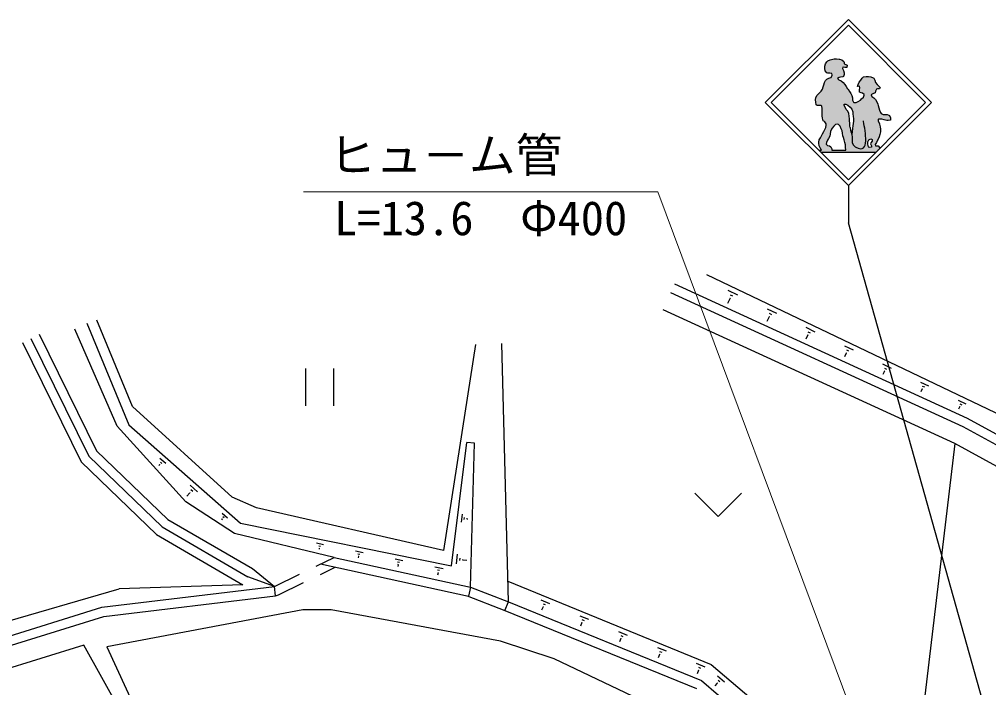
# Model space of a CAD drawing. Units: millimetres, scale not verified. Extents: x 40000 to 680000, y 20000 to 380000.
# Drawn here: x 357414 to 409389, y 282532 to 318350 of the extents above; entities that cross this region are included whole.
import ezdxf
from ezdxf.enums import TextEntityAlignment as Align

# ---------------------------------------------------------------- set-up
doc = ezdxf.new("R2010")
doc.units = ezdxf.units.MM
doc.header["$LTSCALE"] = 1000
for name, color, linetype, lineweight in [('S-BGD', 7, 'Continuous', 25), ('S-STR-HTXT', 7, 'Continuous', 13), ('S-STR-STRC', 7, 'Continuous', 25)]:
    doc.layers.add(name, color=color, linetype=linetype, lineweight=lineweight)
doc.styles.add('ＭＳ ゴシック', font='')
doc.styles.get('ＭＳ ゴシック').set_extended_font_data('MS Gothic')

msp = doc.modelspace()

# ---------------------------------------------------------------- hatches: boundary and pattern name
at = {"layer": 'S-STR-STRC'}
for points in [[(400894, 316189), (400773, 316128), (400715, 316082), (400641, 315972), (400607, 315849), (400600, 315720), (400631, 315600), (400710, 315493), (400772, 315465), (400881, 315474), (400983, 315448), (401006, 315379), (400938, 315243), (400829, 315194), (400718, 315154), (400641, 315068), (400586, 314961), (400552, 314848), (400521, 314733), (400478, 314617), (400407, 314503), (400392, 314486), (400294, 314395), (400200, 314296), (400131, 314160), (400111, 314037), (400120, 313907), (400148, 313766), (400193, 313737), (400282, 313738), (400391, 313742), (400447, 313694), (400468, 313575), (400462, 313441), (400468, 313315), (400470, 313185), (400483, 313058), (400524, 312921), (400582, 312882), (400605, 312858), (400671, 312745), (400679, 312685), (400663, 312561), (400615, 312451), (400552, 312339), (400488, 312213), (400436, 312113), (400366, 312006), (400308, 311900), (400282, 311768), (400282, 311710), (400306, 311580), (400357, 311463), (400431, 311338), (400288, 311338), (400400, 311225), (400983, 311338), (400974, 311403), (400921, 311526), (400858, 311572), (400750, 311597), (400680, 311660), (400691, 311754), (400755, 311868), (400809, 311973), (400869, 312096), (400896, 312213), (400912, 312336), (400961, 312461), (401000, 312523), (401080, 312635), (401172, 312712), (401285, 312729), (401340, 312709), (401422, 312618), (401485, 312492), (401527, 312374), (401550, 312249), (401579, 312110), (401603, 312023), (401642, 311899), (401679, 311761), (401707, 311618), (401736, 311338), (402518, 311420), (402389, 311439), (402261, 311503), (402142, 311611), (402078, 311731), (402064, 311815), (402075, 311938), (402078, 312073), (402062, 312147), (402049, 312186), (402019, 312275), (401987, 312412), (401960, 312560), (401952, 312635), (401939, 312779), (401922, 313015), (401917, 313154), (401899, 313298), (401836, 313423), (401759, 313521), (401713, 313601), (401650, 313742), (401645, 313806), (401727, 313799), (401847, 313744), (401969, 313651), (402056, 313532), (402170, 313897), (402137, 313922), (402094, 314019), (402085, 314138), (402056, 314262), (401998, 314373), (401931, 314484), (401850, 314604), (401830, 314635), (401751, 314755), (401677, 314861), (401593, 314960), (401485, 315060), (401359, 315116), (401280, 315174), (401371, 315243), (401452, 315252), (401577, 315265), (401603, 315283), (401645, 315402), (401645, 315485), (401601, 315605), (401558, 315711), (401577, 315790), (401685, 315772), (401786, 315767), (401795, 315902), (401738, 315932), (401647, 315962), (401645, 316063), (401620, 316101), (401520, 316177), (401389, 316219), (401366, 316224), (401229, 316240), (401101, 316230)], [(402466, 314764), (402367, 314754), (402396, 314863), (402456, 314989), (402529, 315098), (402608, 315208), (402688, 315269), (402818, 315296), (402943, 315281), (403080, 315267), (403198, 315222), (403227, 315199), (403282, 315092), (403323, 314973), (403412, 314860), (403482, 314787), (403570, 314705), (403538, 314635), (403428, 314629), (403377, 314611), (403332, 314501), (403298, 314414), (403100, 314321), (403134, 314223), (402673, 314185), (402724, 314285), (402719, 314318), (402626, 314389), (402556, 314416), (402466, 314444), (402461, 314568), (402485, 314684)], [(402170, 313897), (402288, 313891), (402398, 313943), (402510, 314020), (402575, 314088), (402673, 314185), (403134, 314223), (403234, 314143), (403319, 314056), (403390, 313933), (403442, 313813), (403470, 313738), (403506, 313605), (403539, 313487), (403587, 313361), (403630, 313304), (403728, 313254), (403837, 313251), (403947, 313252), (404044, 313215), (404069, 313191), (404135, 313069), (404123, 312953), (404011, 312925), (403929, 312937), (403792, 312964), (403665, 312995), (403607, 313002), (403479, 312994), (403471, 312886), (403529, 312767), (403539, 312734), (403569, 312593), (403587, 312466), (403584, 312324), (403557, 312183), (403514, 312063), (403461, 311938), (403436, 311874), (403368, 311749), (403311, 311640), (403316, 311580), (403105, 311503), (403101, 311579), (403059, 311685), (403076, 311736), (403145, 311827), (403151, 311913), (403080, 311945), (402968, 311891), (402908, 311782), (402907, 311658), (402945, 311526), (402991, 311480), (402728, 311529), (402765, 311614), (402788, 311718), (402800, 311836), (402801, 311965), (402795, 312102), (402783, 312242), (402765, 312383), (402745, 312520), (402723, 312651), (402701, 312771), (402674, 312914)], [(402056, 313532), (402170, 313897), (402674, 312914), (402701, 312771), (402723, 312651), (402745, 312520), (402765, 312383), (402783, 312242), (402795, 312102), (402801, 311965), (402800, 311836), (402788, 311718), (402765, 311614), (402728, 311529), (402677, 311466), (402610, 311428), (402524, 311419), (402389, 311439), (402261, 311503), (402240, 311520), (402142, 311611), (402078, 311731), (402064, 311815), (402075, 311938), (402078, 312073), (402062, 312147), (402049, 312186), (402094, 312498), (402115, 312647), (402131, 312774), (402139, 312894), (402137, 313021), (402124, 313167), (402114, 313271), (402099, 313399)], [(400983, 311338), (401736, 311338), (402518, 311420), (402610, 311428), (402677, 311466), (402728, 311529), (402991, 311480), (403105, 311503), (403316, 311580), (403474, 311570), (403542, 311480), (403541, 311432), (403446, 311338), (403334, 311225), (400400, 311225)]]:
    msp.add_hatch(color=256, dxfattribs=at).paths.add_polyline_path(points)

# ---------------------------------------------------------------- linework, layer by layer
at = {"layer": 'S-BGD'}
for p, q in [((415235, 294647), (394278, 304658)), ((408253, 296962), (392561, 304151)), ((408028, 296515), (392353, 303696)), ((395410, 303840), (395931, 303591)), ((395531, 303590), (395661, 303528)), ((395521, 303403), (395391, 303130)), ((395505, 303411), (395538, 303395)), ((407578, 295621), (391936, 302787)), ((397508, 302838), (398012, 302597)), ((397625, 302596), (397751, 302536)), ((361038, 302070), (363278, 296615)), ((363479, 297598), (361567, 302225)), ((397615, 302415), (397496, 302165)), ((397600, 302423), (397631, 302408)), ((358478, 301474), (361542, 295231)), ((362664, 296543), (360388, 301745)), ((399589, 301844), (400076, 301611)), ((399702, 301610), (399823, 301552)), ((357580, 301034), (360722, 294632)), ((358029, 301254), (361132, 294932)), ((383634, 287139), (383286, 300981)), ((399693, 301435), (399584, 301208)), ((399678, 301442), (399708, 301428)), ((381869, 300925), (380149, 289875)), ((401653, 300858), (402124, 300633)), ((401754, 300463), (401656, 300259)), ((401739, 300470), (401768, 300456)), ((401762, 300632), (401880, 300576)), ((372750, 299631), (372750, 297631)), ((374250, 299631), (374250, 297631)), ((403701, 299880), (404155, 299663)), ((403798, 299498), (403711, 299317)), ((403784, 299505), (403812, 299492)), ((403806, 299662), (403920, 299608)), ((405732, 298909), (406170, 298700)), ((405826, 298542), (405750, 298383)), ((405812, 298548), (405840, 298535)), ((405834, 298699), (405943, 298647)), ((407748, 297946), (408169, 297745)), ((368832, 292742), (363479, 297598)), ((407838, 297593), (407773, 297457)), ((407825, 297599), (407851, 297586)), ((407845, 297744), (407951, 297694)), ((414507, 293519), (408253, 296962)), ((366338, 292489), (362664, 296543)), ((363278, 296615), (369275, 291341)), ((414443, 292984), (408028, 296515)), ((361542, 295231), (365379, 291549)), ((380582, 289065), (381412, 295676)), ((381828, 295640), (381412, 295676)), ((381607, 287922), (381828, 295640)), ((407578, 295621), (404904, 273054)), ((413961, 292108), (407578, 295621)), ((361132, 294932), (365076, 291147)), ((365259, 294540), (364947, 294814)), ((360722, 294632), (364773, 290745)), ((364938, 294490), (364900, 294446)), ((364948, 294481), (364928, 294498)), ((365059, 294549), (364981, 294618)), ((366971, 293034), (366573, 293384)), ((366562, 292970), (366402, 292789)), ((366574, 292959), (366549, 292981)), ((366716, 293046), (366617, 293134)), ((370132, 292169), (368832, 292742)), ((393639, 292955), (394889, 291705)), ((396139, 292955), (394889, 291705)), ((368942, 290787), (366338, 292489)), ((380149, 289875), (370132, 292169)), ((368296, 291567), (368278, 291583)), ((368578, 291621), (368295, 291869)), ((368397, 291629), (368326, 291691)), ((381128, 291409), (381180, 291821)), ((381271, 291548), (381284, 291651)), ((381400, 291571), (381403, 291597)), ((381402, 291584), (381463, 291576)), ((365076, 291147), (369657, 288477)), ((365379, 291549), (369909, 288909)), ((368287, 291575), (368251, 291534)), ((369275, 291341), (380582, 289065)), ((364773, 290745), (369405, 288045)), ((374293, 289512), (368942, 290787)), ((373731, 290189), (373349, 290266)), ((373565, 290103), (373469, 290122)), ((373336, 289048), (374293, 289512)), ((373506, 289996), (373482, 290001)), ((373494, 289998), (373487, 289961)), ((374293, 289512), (381607, 287922)), ((375850, 289762), (375445, 289844)), ((375673, 289672), (375572, 289692)), ((375598, 289560), (375584, 289487)), ((375611, 289558), (375586, 289563)), ((380846, 289164), (380912, 289685)), ((373554, 288598), (374356, 288987)), ((373565, 289159), (381501, 287433)), ((377985, 289333), (377563, 289417)), ((377801, 289238), (377696, 289259)), ((377723, 289122), (377704, 289026)), ((377736, 289120), (377710, 289125)), ((380136, 288900), (379698, 288988)), ((381027, 289340), (381043, 289470)), ((381189, 289369), (381193, 289402)), ((381191, 289386), (381400, 289359)), ((371087, 287957), (369657, 288477)), ((369909, 288909), (371087, 287957)), ((371087, 287957), (372436, 288611)), ((379946, 288801), (379836, 288823)), ((379864, 288681), (379840, 288562)), ((379878, 288678), (379851, 288684)), ((361836, 286837), (371087, 287957)), ((369405, 288045), (362758, 287831)), ((371147, 287460), (371087, 287957)), ((371305, 287507), (372655, 288162)), ((383607, 288230), (394515, 283778)), ((351990, 284689), (362758, 287831)), ((361941, 286346), (371147, 287460)), ((371147, 287460), (371305, 287507)), ((381427, 287456), (383449, 286674)), ((381607, 287922), (381501, 287433)), ((381607, 287922), (383634, 287139)), ((383454, 286672), (383634, 287139)), ((383634, 287139), (393989, 282913)), ((385379, 287237), (385842, 287048)), ((385496, 287027), (385611, 286980)), ((352436, 283923), (361836, 286837)), ((372616, 286707), (362102, 284714)), ((374136, 286707), (372616, 286707)), ((383205, 285013), (374136, 286707)), ((383449, 286674), (393726, 282480)), ((385497, 286864), (385421, 286679)), ((385482, 286870), (385511, 286858)), ((387462, 286386), (387925, 286198)), ((352653, 283467), (361941, 286346)), ((387580, 286014), (387505, 285829)), ((387566, 286020), (387595, 286008)), ((387579, 286177), (387695, 286129)), ((389545, 285536), (390008, 285347)), ((386095, 284066), (383205, 285013)), ((389663, 285164), (389588, 284979)), ((389649, 285170), (389678, 285158)), ((389662, 285327), (389778, 285279)), ((360863, 284810), (353711, 282585)), ((363936, 279301), (360863, 284810)), ((362102, 284714), (363871, 280877)), ((391628, 284686), (392091, 284497)), ((391747, 284314), (391671, 284129)), ((391732, 284320), (391761, 284308)), ((391745, 284476), (391861, 284429)), ((392199, 281176), (386095, 284066)), ((393712, 283836), (394175, 283647)), ((393830, 283464), (393754, 283279)), ((393815, 283470), (393844, 283458)), ((393829, 283626), (393944, 283579)), ((394515, 283778), (398920, 280022)), ((393989, 282913), (398237, 279290)), ((394839, 282779), (394709, 282627)), ((394827, 282789), (394851, 282769)), ((394844, 283170), (395224, 282845)), ((394889, 282934), (394984, 282853))]:
    msp.add_line(p, q, dxfattribs=at)
at = {"layer": 'S-STR-HTXT'}
for p, q in [((372648, 309115), (391648, 309115)), ((391648, 309115), (407594, 266388))]:
    msp.add_line(p, q, dxfattribs=at)
at = {"layer": 'S-STR-STRC'}
for p, q in [((401867, 318350), (397412, 313895)), ((406322, 313895), (401867, 318350)), ((401867, 318032), (397730, 313895)), ((406004, 313895), (401867, 318032)), ((400641, 315972), (400715, 316082)), ((400715, 316082), (400773, 316128)), ((400773, 316128), (400894, 316189)), ((400894, 316189), (400959, 316204)), ((400959, 316204), (401101, 316230)), ((401101, 316230), (401229, 316240)), ((401229, 316240), (401366, 316224)), ((401366, 316224), (401389, 316219)), ((401389, 316219), (401520, 316177)), ((401520, 316177), (401620, 316101)), ((401620, 316101), (401645, 316063)), ((401645, 316063), (401647, 315962)), ((400600, 315720), (400607, 315849)), ((400631, 315600), (400600, 315720)), ((400607, 315849), (400641, 315972)), ((400710, 315493), (400631, 315600)), ((400772, 315465), (400710, 315493)), ((401577, 315790), (401558, 315711)), ((401558, 315711), (401601, 315605)), ((401584, 315795), (401577, 315790)), ((401685, 315772), (401584, 315795)), ((401601, 315605), (401645, 315485)), ((401647, 315962), (401738, 315932)), ((401786, 315767), (401685, 315772)), ((401738, 315932), (401795, 315902)), ((401794, 315775), (401786, 315767)), ((401795, 315902), (401794, 315775)), ((400586, 314961), (400641, 315068)), ((400641, 315068), (400718, 315154)), ((400718, 315154), (400829, 315194)), ((400881, 315474), (400772, 315465)), ((400829, 315194), (400933, 315237)), ((400983, 315448), (400881, 315474)), ((400933, 315237), (400938, 315243)), ((400938, 315243), (401003, 315360)), ((401006, 315379), (400983, 315448)), ((401003, 315360), (401006, 315379)), ((401371, 315243), (401280, 315174)), ((401280, 315174), (401359, 315116)), ((401359, 315116), (401485, 315060)), ((401452, 315252), (401371, 315243)), ((401577, 315265), (401452, 315252)), ((401485, 315060), (401593, 314960)), ((401603, 315283), (401577, 315265)), ((401645, 315402), (401603, 315283)), ((401645, 315485), (401645, 315402)), ((402396, 314863), (402456, 314989)), ((402456, 314989), (402529, 315098)), ((402529, 315098), (402608, 315208)), ((402608, 315208), (402688, 315269)), ((402688, 315269), (402818, 315296)), ((402818, 315296), (402943, 315281)), ((402943, 315281), (403080, 315267)), ((403080, 315267), (403198, 315222)), ((403198, 315222), (403227, 315199)), ((403227, 315199), (403282, 315092)), ((403282, 315092), (403323, 314973)), ((403323, 314973), (403326, 314968)), ((403326, 314968), (403412, 314860)), ((400294, 314395), (400392, 314486)), ((400392, 314486), (400407, 314503)), ((400407, 314503), (400478, 314617)), ((400478, 314617), (400521, 314733)), ((400521, 314733), (400552, 314848)), ((400552, 314848), (400586, 314961)), ((401593, 314960), (401677, 314861)), ((401677, 314861), (401751, 314755)), ((401751, 314755), (401830, 314635)), ((401830, 314635), (401850, 314604)), ((401850, 314604), (401931, 314484)), ((401931, 314484), (401998, 314373)), ((402363, 314758), (402396, 314863)), ((402367, 314754), (402363, 314758)), ((402466, 314764), (402367, 314754)), ((402461, 314568), (402485, 314684)), ((402466, 314444), (402461, 314568)), ((402485, 314684), (402466, 314764)), ((403332, 314501), (403298, 314414)), ((403377, 314611), (403332, 314501)), ((403428, 314629), (403377, 314611)), ((403412, 314860), (403482, 314787)), ((403538, 314635), (403428, 314629)), ((403482, 314787), (403570, 314705)), ((403570, 314704), (403538, 314635)), ((403570, 314705), (403570, 314704)), ((400111, 314037), (400131, 314160)), ((400120, 313907), (400111, 314037)), ((400131, 314160), (400190, 314282)), ((400190, 314282), (400200, 314296)), ((400200, 314296), (400294, 314395)), ((401998, 314373), (402056, 314262)), ((402056, 314262), (402085, 314138)), ((402085, 314138), (402094, 314019)), ((402094, 314019), (402137, 313922)), ((402288, 313891), (402398, 313943)), ((402398, 313943), (402510, 314020)), ((402556, 314416), (402466, 314444)), ((402510, 314020), (402575, 314088)), ((402626, 314389), (402556, 314416)), ((402575, 314088), (402673, 314185)), ((402719, 314318), (402626, 314389)), ((402673, 314185), (402724, 314285)), ((402724, 314285), (402719, 314318)), ((403100, 314321), (403097, 314312)), ((403097, 314312), (403134, 314223)), ((403187, 314363), (403100, 314321)), ((403134, 314223), (403234, 314143)), ((403298, 314414), (403187, 314363)), ((403234, 314143), (403319, 314056)), ((403319, 314056), (403390, 313933)), ((403390, 313933), (403442, 313813)), ((397412, 313895), (401867, 309441)), ((397730, 313895), (401867, 309759)), ((400148, 313766), (400120, 313907)), ((400193, 313737), (400148, 313766)), ((400282, 313738), (400193, 313737)), ((400391, 313742), (400282, 313738)), ((400447, 313694), (400391, 313742)), ((400468, 313575), (400447, 313694)), ((400462, 313441), (400468, 313575)), ((400468, 313315), (400462, 313441)), ((401650, 313742), (401645, 313806)), ((401645, 313806), (401727, 313799)), ((401713, 313601), (401650, 313742)), ((401759, 313521), (401713, 313601)), ((401727, 313799), (401847, 313744)), ((401836, 313423), (401759, 313521)), ((401899, 313298), (401836, 313423)), ((401847, 313744), (401969, 313651)), ((401867, 309441), (406322, 313895)), ((401867, 309759), (406004, 313895)), ((401969, 313651), (402056, 313532)), ((402056, 313532), (402099, 313399)), ((402137, 313922), (402170, 313897)), ((402170, 313897), (402288, 313891)), ((403442, 313813), (403470, 313738)), ((403470, 313738), (403506, 313605)), ((403506, 313605), (403539, 313487)), ((403539, 313487), (403587, 313361)), ((400470, 313185), (400468, 313315)), ((400483, 313058), (400470, 313185)), ((400524, 312921), (400483, 313058)), ((400582, 312882), (400524, 312921)), ((401900, 313288), (401896, 313304)), ((401917, 313154), (401899, 313298)), ((401922, 313015), (401917, 313154)), ((401930, 312909), (401922, 313015)), ((401939, 312779), (401930, 312909)), ((402099, 313399), (402114, 313271)), ((402114, 313271), (402124, 313167)), ((402124, 313167), (402137, 313021)), ((402139, 312894), (402131, 312774)), ((402137, 313021), (402139, 312894)), ((402681, 312876), (402674, 312914)), ((403479, 312994), (403470, 312985)), ((403470, 312985), (403471, 312886)), ((403607, 313002), (403479, 312994)), ((403587, 313361), (403630, 313304)), ((403665, 312995), (403607, 313002)), ((403630, 313304), (403728, 313254)), ((403792, 312964), (403665, 312995)), ((403728, 313254), (403837, 313251)), ((403929, 312937), (403792, 312964)), ((403837, 313251), (403947, 313252)), ((404011, 312925), (403929, 312937)), ((403947, 313252), (404044, 313215)), ((404120, 312949), (404011, 312925)), ((404044, 313215), (404069, 313191)), ((404069, 313191), (404135, 313069)), ((404123, 312953), (404120, 312949)), ((404135, 313069), (404123, 312953)), ((400552, 312339), (400615, 312451)), ((400605, 312858), (400582, 312882)), ((400671, 312745), (400605, 312858)), ((400615, 312451), (400663, 312561)), ((400663, 312561), (400679, 312685)), ((400679, 312685), (400671, 312745)), ((400961, 312461), (400912, 312336)), ((401000, 312523), (400961, 312461)), ((401080, 312635), (401000, 312523)), ((401172, 312712), (401080, 312635)), ((401285, 312729), (401172, 312712)), ((401340, 312709), (401285, 312729)), ((401422, 312618), (401340, 312709)), ((401485, 312492), (401422, 312618)), ((401527, 312374), (401485, 312492)), ((401550, 312249), (401527, 312374)), ((401952, 312635), (401939, 312779)), ((401960, 312560), (401952, 312635)), ((401960, 312560), (401987, 312412)), ((401987, 312412), (402018, 312279)), ((402094, 312498), (402049, 312186)), ((402115, 312647), (402094, 312498)), ((402131, 312774), (402115, 312647)), ((402701, 312771), (402681, 312876)), ((402723, 312651), (402701, 312771)), ((402745, 312520), (402723, 312651)), ((402765, 312383), (402745, 312520)), ((402783, 312242), (402765, 312383)), ((403471, 312886), (403529, 312767)), ((403529, 312767), (403539, 312734)), ((403539, 312734), (403569, 312593)), ((403569, 312593), (403587, 312466)), ((403587, 312466), (403584, 312324)), ((400282, 311768), (400308, 311900)), ((400308, 311900), (400366, 312006)), ((400366, 312006), (400436, 312113)), ((400436, 312113), (400488, 312213)), ((400488, 312213), (400552, 312339)), ((400755, 311868), (400691, 311754)), ((400809, 311973), (400755, 311868)), ((400869, 312096), (400809, 311973)), ((400896, 312213), (400869, 312096)), ((400912, 312336), (400896, 312213)), ((401579, 312110), (401550, 312249)), ((401603, 312023), (401579, 312110)), ((401642, 311899), (401603, 312023)), ((401680, 311758), (401642, 311899)), ((402016, 312287), (402019, 312275)), ((402018, 312279), (402062, 312147)), ((402062, 312147), (402078, 312073)), ((402075, 311938), (402064, 311815)), ((402078, 312073), (402075, 311938)), ((402795, 312102), (402783, 312242)), ((402801, 311965), (402795, 312102)), ((402800, 311836), (402801, 311965)), ((402908, 311782), (402968, 311891)), ((402968, 311891), (403080, 311945)), ((403080, 311945), (403151, 311913)), ((403151, 311913), (403145, 311827)), ((403436, 311874), (403368, 311749)), ((403461, 311938), (403436, 311874)), ((403514, 312063), (403461, 311938)), ((403557, 312183), (403514, 312063)), ((403584, 312324), (403557, 312183)), ((400282, 311710), (400282, 311768)), ((400306, 311580), (400282, 311710)), ((400288, 311338), (400431, 311338)), ((400357, 311463), (400306, 311580)), ((400431, 311338), (400357, 311463)), ((400691, 311754), (400680, 311660)), ((400680, 311660), (400750, 311597)), ((400750, 311597), (400858, 311572)), ((400858, 311572), (400921, 311526)), ((400921, 311526), (400974, 311403)), ((400974, 311403), (400983, 311338)), ((400983, 311338), (401736, 311338)), ((401681, 311752), (401679, 311761)), ((401707, 311618), (401680, 311758)), ((401722, 311497), (401707, 311618)), ((401736, 311338), (401722, 311497)), ((402064, 311815), (402078, 311731)), ((402078, 311731), (402142, 311611)), ((402142, 311611), (402240, 311520)), ((402240, 311520), (402261, 311503)), ((402261, 311503), (402389, 311439)), ((402389, 311439), (402518, 311420)), ((402518, 311420), (402524, 311419)), ((402524, 311419), (402610, 311428)), ((402610, 311428), (402677, 311466)), ((402677, 311466), (402728, 311529)), ((402728, 311529), (402765, 311614)), ((402765, 311614), (402788, 311718)), ((402788, 311718), (402800, 311836)), ((402907, 311658), (402908, 311782)), ((402945, 311526), (402907, 311658)), ((402991, 311480), (402945, 311526)), ((403105, 311503), (402991, 311480)), ((403076, 311736), (403059, 311685)), ((403059, 311685), (403101, 311579)), ((403145, 311827), (403076, 311736)), ((403101, 311579), (403105, 311503)), ((403368, 311749), (403311, 311640)), ((403311, 311640), (403316, 311580)), ((403316, 311580), (403417, 311576)), ((403417, 311576), (403474, 311570)), ((403438, 311338), (403446, 311338)), ((403474, 311570), (403542, 311480)), ((403542, 311480), (403541, 311432)), ((400400, 311225), (403334, 311225)), ((401867, 309441), (401867, 307441)), ((413555, 265831), (401867, 307441))]:
    msp.add_line(p, q, dxfattribs=at)

# ---------------------------------------------------------------- texts
at = {"layer": 'S-STR-HTXT', "style": 'ＭＳ ゴシック'}
msp.add_text('ヒュ－ム管', height=1833, dxfattribs=at).set_placement((374023, 309615), align=Align.BOTTOM_LEFT)
msp.add_text('L=13.6\u3000Φ400', height=1833, dxfattribs=at).set_placement((382148, 308615), align=Align.TOP_CENTER)

doc.saveas('drawing.dxf')
